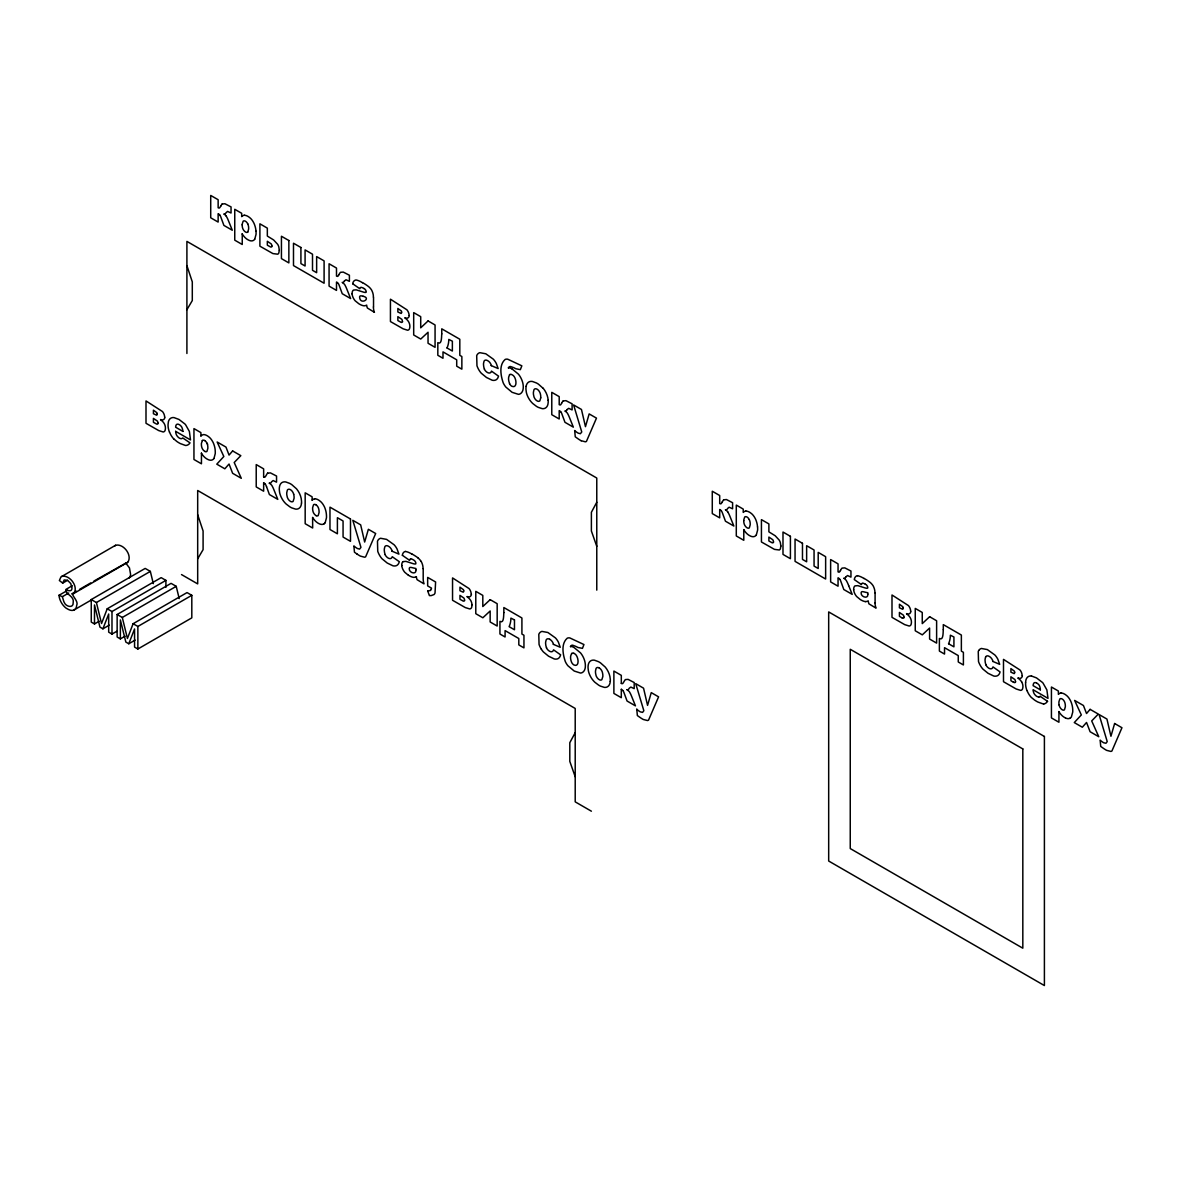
<?xml version="1.0" encoding="UTF-8"?>
<svg xmlns="http://www.w3.org/2000/svg" width="1181" height="1181" viewBox="0 0 1181 1181"><rect width="100%" height="100%" fill="white"/><g stroke="black" fill="none" stroke-linecap="round" stroke-linejoin="round"><path stroke-width="1.5" d="M1025.551 682.662L1025.949 679.887A13.139 7.588 60 0 1 1031.456 675.99M72.292 585.732L65.944 589.393C64.807 594.412 74.595 595.829 73.192 602.561C73.606 608.732 65.723 606.621 64.291 602.487A6.245 3.602 60 0 1 63.818 601.601L62.357 596.685L59.05 595.283L66.977 590.707M526.135 386.32L525.988 387.427A17.685 10.216 60 0 0 525.958 389.346L526.298 392.092A13.006 7.514 60 0 0 528.276 397.554L529.058 398.912A13.892 8.016 60 0 0 532.823 403.562L536.454 406.353A25.495 14.718 60 0 0 538.315 407.371L542.212 408.641A13.404 7.736 60 0 0 545.238 408.139A13.434 7.75 60 0 0 547.925 404.271L548.161 402.618A18.187 10.496 60 0 0 548.191 400.802L548.161 400.241M58.991 595.254A11.825 6.835 60 0 0 66.313 608.304L67.184 608.732A16.874 9.743 60 0 0 68.572 609.514L69.502 609.913A12.445 7.189 60 0 0 74.137 609.942A13.301 7.677 60 0 0 74.728 609.544A11.234 6.481 60 0 0 76.662 605.484C79.216 600.952 69.531 593.91 73.768 593.482L127.696 562.348C132.818 555.557 123.459 543.157 115.561 545.282L60.94 576.948L59.375 580.521L62.696 583.104L64.187 579.945L67.553 580.314L70.742 583.532L71.967 587.725A8.031 4.635 60 0 1 71.952 588.345L71.805 589.142A5.049 2.908 60 0 1 70.491 590.633L70.284 590.677A9.802 5.654 60 0 1 66.476 589.747M165.916 587.326L165.916 580.388L161.162 577.642L107.235 608.776L101.536 623.524L96.399 602.531L91.262 599.549L91.262 622.092L94.495 623.967L99.248 621.221M120.373 638.906L120.373 619.892L125.836 642.065L128.788 643.763L134.56 628.956L134.56 647.099L137.867 649.004L191.809 617.87L191.809 595.327L187.041 592.582L133.113 623.716L127.415 638.478L122.293 617.471L117.14 614.504L117.14 637.031L120.373 638.906L125.127 636.16M94.495 623.967L94.495 604.952L99.957 627.111L102.909 628.823L108.682 614.017L108.682 632.16L111.988 634.064L116.757 631.318M985.604 657.02L985.102 659.146A15.471 8.931 60 0 0 985.072 660.563L985.279 662.511A5.89 3.41 60 0 0 986.046 664.814M596.774 502.265L591.386 512.288L591.386 530.978L596.774 546.345M575.206 732.678L569.803 742.701L569.803 761.391L575.206 776.758M220.758 206.011L220.567 206.38A17.656 10.201 60 0 1 219.518 207.915A2.908 1.683 60 0 1 218.145 207.753L218.145 199.722L210.72 195.441L210.72 217.791L218.145 222.072L218.145 213.672A5.123 2.953 60 0 1 219.755 214.942M561.728 403.105L561.816 402.928A20.653 11.928 60 0 1 563.204 400.89M722.314 501.807L722.108 502.176A17.656 10.201 60 0 1 721.074 503.711A2.908 1.683 60 0 1 719.701 503.549L719.701 495.518L712.276 491.237L712.276 513.587L719.701 517.869L719.701 509.469A5.123 2.953 60 0 1 721.311 510.738M338.917 274.701L339.109 274.346A20.653 11.928 60 0 1 340.497 272.309L343.272 272.088L349.399 275.247L349.399 281.329L346.003 279.764L344.439 280.989M840.459 570.497L840.665 570.143A20.653 11.928 60 0 1 842.038 568.105L844.828 567.884L850.955 571.043L850.955 577.125L847.559 575.56L845.98 576.8M186.908 309.702L192.296 300.565L192.296 281.875L186.908 265.636M197.685 558.805L203.088 549.652L203.088 530.978L197.685 514.724M254.771 239.153L256.041 234.355A26.233 15.146 60 0 0 256.07 232.391L255.997 231.136M213.968 458.464L215.237 453.666A26.233 15.146 60 0 0 215.267 451.703L215.208 450.448A16.741 9.669 60 0 0 213.2 442.609L212.285 440.956A9.389 5.418 60 0 0 209.391 437.339L208.077 436.306A13.36 7.721 60 0 0 206.896 435.568A10.85 6.274 60 0 0 203.531 434.593A14.216 8.208 60 0 0 200.962 436.01M325.188 522.681L326.458 517.869A26.233 15.146 60 0 0 326.487 515.905L326.414 514.665A16.741 9.669 60 0 0 324.421 506.811L323.505 505.158A9.389 5.418 60 0 0 320.612 501.556L319.298 500.523A13.36 7.721 60 0 0 318.117 499.784A10.85 6.274 60 0 0 314.751 498.81M756.327 534.949L757.597 530.151A26.233 15.146 60 0 0 757.626 528.187L757.552 526.933M567.146 409.571L568.711 408.346L572.106 409.91L572.106 403.828L565.979 400.669L563.234 400.92M114.483 546.286L115.561 545.282M247.774 232.052L248.63 229.07A18.601 10.747 60 0 0 248.645 228.036A12.194 7.042 60 0 0 248.482 226.176L248.143 224.818A4.399 2.539 60 0 0 247.744 223.859M222.161 204.018L224.921 203.752L231.048 206.911L231.048 213.008L227.579 211.429L226.088 212.669A14.792 8.547 60 0 1 225.069 214.012A3.144 1.816 60 0 1 223.829 213.968A8.444 4.886 60 0 1 226.132 215.975M202.335 440.528L201.405 443.465A16.578 9.581 60 0 0 201.39 444.145A10.644 6.141 60 0 0 201.626 446.595A5.196 2.997 60 0 0 202.35 448.647A4.576 2.642 60 0 0 204.963 451.452M267.659 473.153L270.419 472.887L276.546 476.046L276.546 482.143L273.151 480.564L271.571 481.804A14.792 8.547 60 0 1 270.567 483.147A3.144 1.816 60 0 1 269.327 483.103M723.717 499.814L726.477 499.548L732.589 502.707L732.589 508.804L729.135 507.225L727.629 508.465A14.792 8.547 60 0 1 726.625 509.808A3.144 1.816 60 0 1 725.385 509.764A8.444 4.886 60 0 1 727.688 511.772M73.768 593.482C78.891 586.691 69.531 574.291 61.619 576.417M324.17 523.729L323.579 524.069A10.599 6.112 60 0 1 319.608 523.936L319.18 523.744A11.234 6.496 60 0 1 312.596 517.381L312.67 528.025L305.17 523.7L305.17 492.817L312.124 496.817L312.124 500.124M403.105 561.61L405.924 561.374L412.951 563.603A30.056 17.361 60 0 0 414.575 563.987C417.365 564.872 415.195 560.355 413.542 559.986A8.282 4.783 60 0 0 410.604 558.849M62.696 583.104L67.45 580.358M62.357 596.685L68.705 593.024M71.657 593.925L76.411 591.179M79.585 589.349L90.701 582.942M93.86 581.111L126.456 562.761M91.262 599.549L145.189 568.415L150.341 571.397L153.323 583.635M74.123 609.927L91.882 599.668M96.399 602.531L150.341 571.397M107.235 608.776L111.988 611.522L165.916 580.388M117.14 614.504L171.068 583.355L176.22 586.337L179.202 598.59M102.909 628.823L109.257 625.162M122.293 617.471L176.22 586.337M133.113 623.716L137.867 626.461L191.809 595.327M128.788 643.763L135.136 640.102M127.696 562.348L126.839 562.687M430.356 590.411L429.943 590.589A16.475 9.507 60 0 1 427.655 590.795M1069.853 718.284L1070.444 717.945A10.599 6.112 60 0 0 1071.388 716.941L1072.732 712.084A26.233 15.146 60 0 0 1072.761 710.121L1072.688 708.88A16.741 9.669 60 0 0 1070.68 701.027L1069.779 699.373A9.389 5.418 60 0 0 1066.886 695.771L1065.572 694.738A13.36 7.721 60 0 0 1064.376 694A10.85 6.274 60 0 0 1061.025 693.026M1031.426 675.99L1036.49 677.894L1042.424 682.426A11.884 6.865 60 0 1 1043.059 683.135L1046.883 689.911L1047.99 698.355L1033.095 689.748A7.322 4.222 60 0 0 1033.995 693.395A5.639 3.263 60 0 0 1038.808 696.967M363.084 296.254C371.971 298.173 360.175 305.687 359.6 297.184A2.731 1.58 60 0 1 360.146 296.018A2.392 1.373 60 0 1 360.382 295.9L361.061 295.855A20.874 12.061 60 0 1 363.084 296.269M491.148 365.579L498.146 368.546L496.3 363.468A11.648 6.732 60 0 0 494.647 360.796A10.909 6.289 60 0 0 493.259 359.127L485.79 353.783L479.84 352.676A15.855 9.153 60 0 0 478.866 353.089A12.829 7.411 60 0 0 477.139 354.758A11.293 6.525 60 0 0 476.696 355.732L476.962 365.726A13.375 7.721 60 0 0 479.279 370.554A12.15 7.012 60 0 0 481.346 373.285L486.469 377.477L492.093 380.193A12.947 7.47 60 0 0 493.717 380.4L494.662 380.312A12.105 6.997 60 0 0 496.611 379.441A13.36 7.721 60 0 0 497.983 377.64L498.53 376.134L491.458 371.129A5.935 3.425 60 0 1 488.417 372.916A5.935 3.425 60 0 1 484.284 369.122M992.704 661.375L999.687 664.342L997.856 659.264A11.648 6.732 60 0 0 996.203 656.592A10.909 6.289 60 0 0 994.815 654.938L987.346 649.58L981.396 648.472A15.855 9.153 60 0 0 980.422 648.886A12.829 7.411 60 0 0 978.68 650.554M391.93 551.158L398.927 554.125L397.082 549.062A11.648 6.732 60 0 0 395.428 546.375A10.909 6.289 60 0 0 394.041 544.721L386.571 539.377L380.622 538.27A15.855 9.153 60 0 0 379.647 538.669A12.829 7.411 60 0 0 377.92 540.352A11.293 6.525 60 0 0 377.477 541.326L377.743 551.306A13.375 7.721 60 0 0 380.061 556.133A12.15 7.012 60 0 0 382.127 558.864L387.25 563.057L392.889 565.773A12.947 7.47 60 0 0 394.498 565.979L395.443 565.906A12.105 6.997 60 0 0 397.392 565.035A13.36 7.721 60 0 0 398.765 563.219L399.311 561.713L392.24 556.709A5.935 3.425 60 0 1 389.199 558.495A5.935 3.425 60 0 1 385.065 554.701M553.254 644.295L560.237 647.262L558.406 642.198A11.648 6.732 60 0 0 556.753 639.511A10.909 6.289 60 0 0 555.365 637.858L547.895 632.499L541.931 631.407A15.855 9.153 60 0 0 540.972 631.805A12.829 7.411 60 0 0 539.23 633.488A11.293 6.525 60 0 0 538.802 634.448L539.053 644.442A13.375 7.721 60 0 0 541.37 649.27M1065.454 717.945L1065.867 718.137A10.599 6.112 60 0 0 1069.853 718.299M581.185 440.72L585.318 441.797A7.617 4.399 60 0 0 586.116 441.576A6.51 3.764 60 0 0 586.455 441.369L596.479 418.133L589.157 413.911L585.466 426.666L581.465 409.467L573.612 404.935L581.761 431.995L580.373 433.693L578.247 433.161A16.829 9.714 60 0 1 574.675 430.534L575.265 436.822L577.863 438.668A35.696 20.608 60 0 0 581.185 440.764M1040.431 689.881L1033.124 685.659A7.839 4.532 60 0 1 1033.906 683.046A4.99 2.879 60 0 1 1036.578 683.002M447.053 347.982L452.367 351.037L452.367 341.206L448.81 339.405A31.223 18.025 60 0 1 447.009 347.937M374.466 312.315L367.394 308.034A9.684 5.595 60 0 1 366.701 305.569L366.686 305.097A13.951 8.06 60 0 1 363.807 305.79A17.685 10.216 60 0 1 358.788 303.709L355.23 300.845A7.662 4.429 60 0 1 353.946 299.133A7.499 4.325 60 0 1 352.115 293.848M948.609 643.778L953.923 646.834L953.923 637.002L950.365 635.201A31.223 18.025 60 0 1 948.564 643.734M901.871 617.781L899.42 616.364L899.42 612.452L903.258 615.05A1.904 1.092 60 0 1 903.716 615.877L903.878 616.571A3.602 2.082 60 0 1 903.908 617.058M1013.357 682.146L1010.921 680.743L1010.921 676.816L1014.759 679.429A1.904 1.092 60 0 1 1015.202 680.256L1015.365 680.935A3.602 2.082 60 0 1 1015.409 681.437M175.615 431.331L190.495 439.923L189.388 431.478L185.579 424.717A11.884 6.865 60 0 0 184.945 424.009L179.01 419.462L173.947 417.572A13.139 7.588 60 0 0 168.455 421.455L168.071 424.245A15.323 8.843 60 0 0 169.444 432.143M181.505 574.571L197.685 583.901L197.685 490.499L575.206 708.452L575.206 801.855L591.386 811.199M512.096 368.93L518.37 374.111A12.209 7.042 60 0 1 520.408 377.049L520.747 377.669A13.67 7.883 60 0 1 523.168 385.109L523.213 385.729A17.464 10.083 60 0 1 523.257 387.56L523.168 388.697A14.364 8.282 60 0 1 520.437 393.686A12.105 6.983 60 0 1 518.4 394.321L512.096 392.313L505.837 387.058A11.869 6.85 60 0 1 504.198 384.696A10.924 6.304 60 0 1 503.18 382.762C500.774 375.632 498.766 364.973 505.158 359.452A10.747 6.215 60 0 1 507.756 359.216L521.84 365.83L520.349 369.638L515.876 368.767A56.939 32.876 60 0 0 513.602 367.616L510.591 366.553A5.241 3.026 60 0 0 508.435 367.97M865.437 584.241C867.031 584.625 869.186 588.906 866.633 588.271A30.056 17.361 60 0 1 864.846 587.858L857.819 585.643L855 585.879A7.662 4.429 60 0 0 853.686 589.806M363.896 288.444C365.475 288.828 367.631 293.095 365.091 292.475A30.056 17.361 60 0 1 363.29 292.061L356.263 289.847L353.444 290.083A7.662 4.429 60 0 0 352.13 294.01M408.434 575.309L404.891 572.386A7.662 4.429 60 0 1 403.607 570.674A7.499 4.325 60 0 1 401.776 565.374M1040.254 696.362L1047.562 701.366M357.061 554.066L354.462 552.221L353.872 545.902A16.829 9.714 60 0 0 357.459 548.53L359.585 549.091L360.958 547.394L352.824 520.319L360.663 524.851L364.663 542.049L368.369 529.295L375.676 533.517L365.652 556.768A6.51 3.764 60 0 1 365.313 556.974A7.617 4.399 60 0 1 364.516 557.196L360.382 556.103A35.696 20.608 60 0 1 357.061 554.051M352.735 283.794L359.836 288.755A4.931 2.849 60 0 1 360.928 287.337A8.282 4.783 60 0 1 363.881 288.548M402.396 555.321L409.482 560.281M125.585 562.791L129.467 567.928L130.589 574.335A11.234 6.481 60 0 1 129.63 577.391M173.74 438.86L176.973 441.561A31.607 18.246 60 0 0 179.232 442.978A40.124 23.162 60 0 0 180.294 443.569L185.402 445.429A10.718 6.185 60 0 0 186.318 445.414A15.279 8.828 60 0 0 190.008 442.86L182.76 437.944A7.16 4.133 60 0 1 181.372 438.668A5.639 3.263 60 0 1 176.5 435.007A7.322 4.222 60 0 1 175.689 431.375M543.186 388.372L538.433 384.165A26.071 15.043 60 0 0 536.395 382.939L532.454 381.493A13.818 7.972 60 0 0 528.926 381.935A14.438 8.341 60 0 0 528.232 382.408A13.434 7.75 60 0 0 526.121 386.32M721.458 510.974L721.532 511.093A6.968 4.015 60 0 1 722.58 513.381L725.459 521.205L733.844 526.032L730.316 517.278A41.365 23.886 60 0 0 729.002 514.163L727.998 512.274A2.657 1.535 60 0 0 727.673 511.816M623.066 690.811L623.14 690.915A6.968 4.015 60 0 1 624.188 693.217L627.067 701.027L635.452 705.869L631.924 697.115A41.365 23.886 60 0 0 630.61 694L629.606 692.11A2.657 1.535 60 0 0 629.281 691.653A8.444 4.886 60 0 0 626.993 689.704M219.902 215.178L219.991 215.296A6.968 4.015 60 0 1 221.024 217.584L223.903 225.409L232.288 230.236L228.76 221.482A41.365 23.886 60 0 0 227.446 218.367L226.457 216.477A2.657 1.535 60 0 0 226.117 216.02M265.4 484.313L265.489 484.431A6.968 4.015 60 0 1 266.522 486.72M848.667 585.614L852.195 594.368L843.81 589.526L840.961 581.716A6.968 4.015 60 0 0 839.927 579.399M427.655 590.84L429.397 595.578A25.967 14.999 60 0 0 431.316 595.564L434.003 594.545A9.227 5.329 60 0 0 435.036 592.936L435.597 581.982L427.655 577.391L427.655 585.909L431.449 588.094A5.684 3.277 60 0 1 430.371 590.426M266.566 486.72L269.401 494.544L277.786 499.371L274.258 490.617A41.365 23.886 60 0 0 272.944 487.502L271.955 485.612A2.657 1.535 60 0 0 271.615 485.155A8.444 4.886 60 0 0 269.327 483.206M207.339 444.13L207.679 445.488A12.194 7.042 60 0 1 207.841 447.348A18.601 10.747 60 0 1 207.841 448.381L206.97 451.363A3.986 2.303 60 0 1 204.963 451.467M293.685 494.278L293.995 495.828A13.611 7.854 60 0 1 294.084 497.201A17.995 10.393 60 0 1 294.069 498.308L293.065 501.497A4.886 2.82 60 0 1 287.337 497.393L286.806 494.839A15.545 8.976 60 0 1 286.762 492.698L287.337 490.174A5.064 2.923 60 0 1 287.795 489.613A4.99 2.879 60 0 1 290.482 489.702A4.768 2.761 60 0 1 293.05 492.625A5.359 3.1 60 0 1 293.685 494.278M416.406 577.125L416.347 576.638A13.951 8.06 60 0 1 413.468 577.332A17.685 10.216 60 0 1 408.449 575.25M636.78 709.235L637.356 715.553L639.969 717.398A35.696 20.608 60 0 0 643.276 719.48L647.424 720.528A7.617 4.399 60 0 0 648.221 720.292A6.51 3.764 60 0 0 648.561 720.1L658.585 696.849L651.262 692.627L647.557 705.382L643.556 688.183L635.718 683.651L643.852 710.726L642.582 712.379L640.353 711.877A16.829 9.714 60 0 1 636.766 709.25M1058.929 711.553L1058.929 722.241L1051.43 717.915L1051.43 687.017L1058.383 691.033L1058.383 694.339A14.216 8.208 60 0 1 1060.981 692.937M1018.096 678.16L1018.096 678.248A8.297 4.798 60 0 1 1021.668 681.924M906.609 613.795L906.609 613.884A8.297 4.798 60 0 1 910.167 617.56A6.436 3.72 60 0 1 911.407 621.87A10.629 6.126 60 0 1 911.392 622.933L911.082 624.469A6.185 3.573 60 0 1 909.828 625.841A5.92 3.41 60 0 1 909.104 626.004L904.72 624.631L891.995 617.353L891.995 594.988L908.455 605.587A6.746 3.897 60 0 1 909.104 606.488A5.743 3.322 60 0 1 910.581 610.533A7.352 4.237 60 0 1 910.61 611.168M875.091 592.936L875.091 602.827M743.794 529.619L743.794 540.293L736.294 535.967L736.294 505.084L743.248 509.1L743.248 512.406A14.216 8.208 60 0 1 745.846 511.004M621.309 683.415L621.309 675.355L613.884 671.059L613.884 693.424L621.309 697.705L621.309 689.305M596.774 590.131L596.774 478.039L186.908 241.396L186.908 353.488M423.197 568.681L423.197 578.557A14.954 8.636 60 0 0 423.979 583.857L417.1 579.694A9.684 5.595 60 0 1 416.362 577.11M405.053 317.999L405.053 318.088A8.297 4.798 60 0 1 408.611 321.763A6.436 3.72 60 0 1 409.851 326.074A10.629 6.126 60 0 1 409.851 327.137L409.527 328.672A6.185 3.573 60 0 1 408.272 330.045A5.92 3.41 60 0 1 407.548 330.208L403.164 328.835L390.439 321.557L390.439 299.192L406.899 309.791A6.746 3.897 60 0 1 407.548 310.692A5.743 3.322 60 0 1 409.039 314.736A7.352 4.237 60 0 1 409.054 315.371M373.536 297.14L373.536 307.03M263.643 476.932L263.643 468.857L256.218 464.576L256.218 486.926L263.643 491.207L263.643 482.808M242.238 233.823L242.238 244.497L234.753 240.171L234.753 209.288L241.692 213.303L241.692 216.61A14.216 8.208 60 0 1 244.29 215.208M201.449 453.135L201.449 463.808L193.95 459.483L193.95 428.6L200.903 432.615L200.903 435.922M160.616 419.742L160.616 419.831A8.297 4.798 60 0 1 164.174 423.507A6.436 3.72 60 0 1 165.399 427.817A10.629 6.126 60 0 1 165.399 428.88L165.089 430.415A6.185 3.573 60 0 1 163.834 431.788A5.92 3.41 60 0 1 163.111 431.951L158.726 430.578L146.001 423.285L146.001 400.935L162.461 411.534A6.746 3.897 60 0 1 163.111 412.435A5.743 3.322 60 0 1 164.587 416.48A7.352 4.237 60 0 1 164.617 417.114M137.867 626.461L137.867 649.004M111.988 611.522L111.988 634.064M129.423 577.686A11.234 6.481 60 0 1 129.187 577.952M722.359 501.851A20.653 11.928 60 0 1 723.687 499.784M743.735 529.649A11.234 6.496 60 0 0 750.319 535.982L750.732 536.189A10.599 6.112 60 0 0 754.718 536.351L755.309 535.997A10.599 6.112 60 0 0 756.253 535.008M757.508 526.918A16.741 9.669 60 0 0 755.545 519.094L754.644 517.44A9.389 5.418 60 0 0 751.751 513.824L750.437 512.79A13.36 7.721 60 0 0 749.241 512.052A10.85 6.274 60 0 0 745.89 511.078M743.764 520.644A10.644 6.141 60 0 0 743.971 523.08A5.196 2.997 60 0 0 744.694 525.132A4.576 2.642 60 0 0 747.322 527.937A3.986 2.303 60 0 0 749.33 527.848L750.186 524.866A18.601 10.747 60 0 0 750.201 523.833A12.194 7.042 60 0 0 750.038 521.972L749.684 520.614A4.399 2.539 60 0 0 749.285 519.655M743.75 520.629A16.578 9.581 60 0 1 743.764 519.935L744.694 517.012A4.414 2.554 60 0 1 747.071 517.057A4.119 2.377 60 0 1 749.285 519.655M773.644 541.931A2.849 1.653 60 0 1 771.326 542.33L768.89 541.001L768.89 537.089L772.714 539.687A1.904 1.092 60 0 1 773.171 540.514L773.334 541.208A3.558 2.052 60 0 1 773.378 541.695M848.667 585.614A41.365 23.886 60 0 0 847.353 582.499L846.349 580.594A2.657 1.535 60 0 0 846.024 580.151A8.444 4.886 60 0 0 843.736 578.188A3.144 1.816 60 0 0 844.976 578.144A14.792 8.547 60 0 0 845.95 576.756M840.429 570.467A17.656 10.201 60 0 1 839.425 572.047A2.908 1.683 60 0 1 838.052 571.87L838.052 563.854L830.627 559.558L830.627 581.908L838.052 586.204L838.052 577.789A5.123 2.953 60 0 1 839.661 579.074M865.437 584.344A8.282 4.783 60 0 0 862.499 583.104A4.931 2.849 60 0 0 861.451 584.595L854.291 579.591A10.408 6.008 60 0 1 857.48 575.634M853.671 589.644A7.499 4.325 60 0 0 855.487 594.929A7.662 4.429 60 0 0 856.786 596.641L860.329 599.564A17.685 10.216 60 0 0 865.363 601.601M865.363 601.587A13.951 8.06 60 0 0 868.212 600.849L868.301 601.38A9.684 5.595 60 0 0 868.906 603.831L876.022 608.126A14.954 8.636 60 0 1 874.959 602.753M874.914 592.832A10.112 5.846 60 0 0 873.099 585.732A9.891 5.713 60 0 0 869.659 582.041A47.048 27.163 60 0 0 864.049 578.395M857.568 575.767A23.044 13.301 60 0 1 864.034 578.542M910.876 611.374A6.761 3.897 60 0 1 906.595 613.589M904.174 617.294A2.834 1.639 60 0 1 901.885 617.707M985.84 664.918A5.935 3.425 60 0 0 989.973 668.712A5.935 3.425 60 0 0 993 666.911L1000.071 671.93L999.539 673.436A13.36 7.721 60 0 1 998.166 675.237A12.105 6.997 60 0 1 996.203 676.108L995.258 676.196A12.947 7.47 60 0 1 993.649 675.99L988.025 673.273L982.902 669.081A12.15 7.012 60 0 1 980.835 666.35A13.375 7.721 60 0 1 978.503 661.522L978.252 651.528A11.293 6.525 60 0 1 978.695 650.569M985.604 657.02A5.551 3.203 60 0 1 989.309 656.444A5.211 3.012 60 0 1 992.955 661.419M1022.362 675.739A6.761 3.897 60 0 1 1018.081 677.968M1022.096 675.547A7.352 4.237 60 0 0 1022.067 674.897A5.743 3.322 60 0 0 1020.62 670.852A6.746 3.897 60 0 0 1019.941 669.967L1003.496 659.367L1003.496 681.717L1016.221 689.01L1020.591 690.368A5.92 3.41 60 0 0 1021.314 690.206A6.185 3.573 60 0 0 1022.569 688.848L1022.894 687.312A10.629 6.126 60 0 0 1022.908 686.25A6.436 3.72 60 0 0 1021.668 681.939M1015.675 681.658A2.834 1.639 60 0 1 1013.372 682.087M1026.924 690.56A15.323 8.843 60 0 1 1025.625 682.707M1027.042 690.56A12.607 7.278 60 0 0 1031.205 697.336L1034.467 699.979A31.607 18.246 60 0 0 1036.711 701.396A40.124 23.162 60 0 0 1037.789 702.001L1042.897 703.846A10.718 6.185 60 0 0 1043.812 703.846M1047.503 701.293A15.279 8.828 60 0 1 1043.856 703.95M1040.225 696.318A7.16 4.133 60 0 1 1038.867 697.1M1040.299 689.807A7.514 4.34 60 0 0 1039.295 685.408A5.034 2.908 60 0 0 1036.593 683.076M1065.454 717.915A11.234 6.496 60 0 1 1058.87 711.597M1059.106 705.013A10.644 6.141 60 0 1 1058.899 702.577A16.578 9.581 60 0 1 1058.899 701.883L1059.829 698.945A4.414 2.554 60 0 1 1062.206 699.004A4.119 2.377 60 0 1 1064.421 701.588A4.399 2.539 60 0 1 1064.819 702.547L1065.159 703.906A12.194 7.042 60 0 1 1065.336 705.766A18.601 10.747 60 0 1 1065.321 706.814L1064.465 709.781A3.986 2.303 60 0 1 1062.457 709.899A4.576 2.642 60 0 1 1059.829 707.079A5.196 2.997 60 0 1 1059.136 705.027M164.882 417.321A6.761 3.897 60 0 1 160.601 419.535M158.18 423.226A2.834 1.639 60 0 1 155.877 423.654L153.427 422.311L153.427 418.399L157.265 420.997A1.904 1.092 60 0 1 157.723 421.824L157.885 422.518A3.602 2.082 60 0 1 157.914 423.005M173.71 438.904A12.607 7.278 60 0 1 169.547 432.128M201.375 453.179A11.234 6.496 60 0 0 207.959 459.498L208.387 459.704A10.599 6.112 60 0 0 212.373 459.867L212.964 459.512A10.599 6.112 60 0 0 213.909 458.523M202.335 440.513A4.414 2.554 60 0 1 204.712 440.572M207.162 443.333A4.414 2.554 60 0 1 207.561 444.292M204.712 440.557A4.119 2.377 60 0 1 206.926 443.17M267.644 473.123A20.653 11.928 60 0 0 266.301 475.19L266.065 475.515A17.656 10.201 60 0 1 265.016 477.05A2.908 1.683 60 0 1 263.643 476.888M263.643 482.837A5.123 2.953 60 0 1 265.253 484.077M312.183 500.213A14.216 8.208 60 0 1 314.722 498.736M325.129 522.725A10.599 6.112 60 0 1 324.125 523.774M316.183 515.654A4.576 2.642 60 0 1 313.555 512.864A5.196 2.997 60 0 1 312.862 510.812A10.644 6.141 60 0 1 312.625 508.361A16.578 9.581 60 0 1 312.625 507.668L313.555 504.73A4.414 2.554 60 0 1 315.932 504.789M316.183 515.684A3.986 2.303 60 0 0 318.191 515.566L319.062 512.598A18.601 10.747 60 0 0 319.062 511.565A12.194 7.042 60 0 0 318.9 509.69L318.56 508.332A4.399 2.539 60 0 0 318.161 507.372A4.119 2.377 60 0 0 315.932 504.774M385.272 554.598A5.89 3.41 60 0 1 384.519 552.309L384.297 550.361A15.471 8.931 60 0 1 384.327 548.929L384.829 546.818A5.551 3.203 60 0 1 385.434 546.05A5.521 3.189 60 0 1 388.416 546.242A5.211 3.012 60 0 1 392.181 551.202M409.556 560.34A4.931 2.849 60 0 1 410.589 558.879M401.791 565.551A7.662 4.429 60 0 1 402.972 561.684M421.204 561.477A10.112 5.846 60 0 1 423.019 568.578M417.764 557.772A9.891 5.713 60 0 1 421.174 561.477M412.154 554.125A47.048 27.163 60 0 1 417.779 557.698M405.674 551.512A23.044 13.301 60 0 1 412.139 554.273M402.337 555.277A10.408 6.008 60 0 1 405.585 551.379M467.159 596.877A8.297 4.798 60 0 1 470.717 600.479A6.436 3.72 60 0 1 471.942 604.79M471.426 594.294A6.761 3.897 60 0 1 467.145 596.523M471.16 594.102A7.352 4.237 60 0 0 471.13 593.452A5.743 3.322 60 0 0 469.669 589.408A6.746 3.897 60 0 0 468.99 588.522L452.544 577.922L452.544 600.273L465.27 607.565L469.654 608.924A5.92 3.41 60 0 0 470.378 608.761A6.185 3.573 60 0 0 471.632 607.403L471.942 605.868A10.629 6.126 60 0 0 471.972 604.805M464.724 600.214A2.834 1.639 60 0 1 462.421 600.642L459.97 599.298L459.97 595.372L463.808 597.985A1.904 1.092 60 0 1 464.266 598.811L464.428 599.49A3.602 2.082 60 0 1 464.458 599.992M546.39 647.838A5.935 3.425 60 0 0 550.523 651.632A5.935 3.425 60 0 0 553.549 649.845L560.621 654.85L560.074 656.356A13.36 7.721 60 0 1 558.716 658.171A12.105 6.997 60 0 1 556.753 659.042L555.808 659.116A12.947 7.47 60 0 1 554.199 658.909L548.56 656.193L543.452 652.001A12.15 7.012 60 0 1 541.37 649.27M546.596 647.734A5.89 3.41 60 0 1 545.843 645.446L545.607 643.497A15.471 8.931 60 0 1 545.652 642.065L546.153 639.954A5.551 3.203 60 0 1 549.859 639.364M549.726 639.32A5.211 3.012 60 0 1 553.505 644.339M570.526 646.686A5.241 3.026 60 0 1 572.682 645.21L575.708 646.347A56.939 32.876 60 0 1 577.981 647.498L582.454 648.354L583.945 644.546L569.862 637.947A10.747 6.215 60 0 0 567.264 638.183C560.872 643.689 562.865 654.348 565.286 661.478A10.924 6.304 60 0 0 566.29 663.427A11.869 6.85 60 0 0 567.943 665.789L574.202 671.029L580.491 673.037A12.105 6.983 60 0 0 582.528 672.402A14.364 8.282 60 0 0 585.289 667.427L585.348 666.291A17.464 10.083 60 0 0 585.318 664.445L585.259 663.825A13.67 7.883 60 0 0 582.868 656.385L582.513 655.765A12.209 7.042 60 0 0 580.476 652.842L574.202 647.646A8.931 5.152 60 0 0 570.482 646.553M573.863 653.344A6.23 3.587 60 0 1 574.306 653.565C578.601 655.175 580.181 667.944 573.804 664.903A4.473 2.583 60 0 1 571.604 662.334A9.537 5.506 60 0 1 571.707 653.846M571.501 653.565A4.503 2.598 60 0 1 573.863 653.329M599.225 667.929A4.768 2.761 60 0 1 601.808 670.882A5.359 3.1 60 0 1 602.428 672.52L602.738 674.085A13.611 7.854 60 0 1 602.841 675.458A17.995 10.393 60 0 1 602.827 676.565L601.808 679.754A4.886 2.82 60 0 1 596.523 676.683A4.975 2.879 60 0 1 596.08 675.606L595.549 673.096A15.545 8.976 60 0 1 595.504 670.956L596.08 668.416A5.064 2.923 60 0 1 599.298 667.974M626.993 689.601A3.144 1.816 60 0 0 628.233 689.645A14.792 8.547 60 0 0 629.207 688.272L630.816 687.062L634.197 688.641L634.197 682.544L628.085 679.385L625.413 679.577A20.653 11.928 60 0 0 623.967 681.688L623.716 682.013A17.656 10.201 60 0 1 622.682 683.548A2.908 1.683 60 0 1 621.309 683.386M621.309 689.32A5.123 2.953 60 0 1 622.918 690.575M561.078 412.184A6.968 4.015 60 0 1 562.082 414.487L564.976 422.311L573.346 427.153L569.818 418.399A41.365 23.886 60 0 0 568.504 415.284L567.515 413.38A2.657 1.535 60 0 0 567.175 412.922A8.444 4.886 60 0 0 564.902 410.973A3.144 1.816 60 0 0 566.127 410.929A14.792 8.547 60 0 0 567.116 409.541M561.58 403.252A17.656 10.201 60 0 1 560.591 404.832A2.908 1.683 60 0 1 559.204 404.655L559.204 396.624L551.778 392.343L551.778 414.693L559.204 418.989L559.204 410.575A5.123 2.953 60 0 1 560.813 411.859M543.23 388.298A13.522 7.809 60 0 1 548.132 400.226M509.395 374.835A4.503 2.598 60 0 1 511.757 374.598A6.23 3.587 60 0 1 512.214 374.849C516.525 376.503 518.06 389.14 511.698 386.187A4.473 2.583 60 0 1 509.513 383.618M509.616 383.589A9.537 5.506 60 0 1 509.601 375.13M508.376 367.822A8.931 5.152 60 0 1 512.096 369.018M484.49 369.018A5.89 3.41 60 0 1 483.738 366.715L483.516 364.767A15.471 8.931 60 0 1 483.546 363.349L484.048 361.224A5.551 3.203 60 0 1 484.653 360.456A5.521 3.189 60 0 1 487.635 360.663A5.211 3.012 60 0 1 491.399 365.623M402.618 321.498A2.834 1.639 60 0 1 400.329 321.911L397.864 320.568L397.864 316.656L401.717 319.254A1.904 1.092 60 0 1 402.16 320.081L402.322 320.774A3.602 2.082 60 0 1 402.352 321.262M409.32 315.578A6.761 3.897 60 0 1 405.039 317.792M374.333 312.315A14.954 8.636 60 0 1 373.403 306.957M373.358 297.036A10.112 5.846 60 0 0 371.543 289.936A9.891 5.713 60 0 0 368.103 286.245A47.048 27.163 60 0 0 362.493 282.599M362.478 282.746A23.044 13.301 60 0 0 356.012 279.971A10.408 6.008 60 0 0 352.676 283.75M338.371 283.602A6.968 4.015 60 0 1 339.375 285.92L342.254 293.729L350.639 298.572L347.111 289.817A41.365 23.886 60 0 0 345.797 286.703L344.808 284.798A2.657 1.535 60 0 0 344.468 284.341A8.444 4.886 60 0 0 342.18 282.392A3.144 1.816 60 0 0 343.42 282.348A14.792 8.547 60 0 0 344.409 280.96M338.873 274.671A17.656 10.201 60 0 1 337.884 276.251A2.908 1.683 60 0 1 336.496 276.074L336.496 268.057L329.071 263.762L329.071 286.112L336.496 290.408L336.496 281.993A5.123 2.953 60 0 1 338.106 283.278M272.088 246.135A2.849 1.653 60 0 1 269.77 246.534L267.334 245.205L267.334 241.293L271.172 243.891A1.904 1.092 60 0 1 271.615 244.718L271.792 245.412A3.558 2.052 60 0 1 271.822 245.899M242.208 224.848A10.644 6.141 60 0 0 242.415 227.283A5.196 2.997 60 0 0 243.138 229.335A4.576 2.642 60 0 0 245.766 232.14A3.986 2.303 60 0 0 247.774 232.052M242.194 224.833A16.578 9.581 60 0 1 242.208 224.139L243.138 221.216A4.414 2.554 60 0 1 245.515 221.26A4.119 2.377 60 0 1 247.73 223.859M242.179 233.853A11.234 6.496 60 0 0 248.763 240.186L249.191 240.393A10.599 6.112 60 0 0 253.162 240.555L253.753 240.201A10.599 6.112 60 0 0 254.697 239.212M255.967 231.122A16.741 9.669 60 0 0 253.989 223.298L253.088 221.644A9.389 5.418 60 0 0 250.195 218.027L248.881 216.994A13.36 7.721 60 0 0 247.685 216.256A10.85 6.274 60 0 0 244.334 215.282M220.803 206.055A20.653 11.928 60 0 1 222.146 203.988M415.933 569.877C416.583 575.206 408.862 572.696 409.246 568.725A2.731 1.58 60 0 1 409.807 567.559A2.392 1.373 60 0 1 410.043 567.441L410.722 567.397A20.874 12.061 60 0 1 412.745 567.81L415.933 568.519L415.933 569.877M441.753 333.869C441.473 336.659 441.93 345.206 437.826 342.652L437.826 355.289L442.993 358.271L442.993 351.879L456.707 359.806L456.707 366.184L461.86 369.166L461.86 356.514L459.808 355.348L459.808 339.242L441.753 328.82L441.753 333.869M503.844 612.599C503.564 615.375 504.036 623.922 499.932 621.368L499.932 634.005L505.084 636.987L505.084 630.61L518.813 638.522L518.813 644.915L523.951 647.882L523.951 635.245L521.913 634.064L521.913 617.973L503.844 607.536L503.844 612.599M867.828 594.146C868.478 599.446 860.742 596.966 861.141 592.98A2.731 1.58 60 0 1 861.702 591.814A2.392 1.373 60 0 1 861.938 591.696L862.617 591.651A20.874 12.061 60 0 1 864.64 592.065L867.828 592.773L867.828 594.146M943.294 629.665C943.029 632.455 943.486 641.003 939.382 638.449L939.382 651.085L944.534 654.067L944.534 647.675L958.263 655.603L958.263 661.98L963.401 664.962L963.401 652.311L961.364 651.144L961.364 635.038L943.294 624.616L943.294 629.665M157.162 413.94L156.984 414.871A1.801 1.048 60 0 1 156.586 415.181L153.427 413.734L153.427 410.191L156.793 412.641A1.521 0.886 60 0 1 157.103 413.365L157.162 413.94M401.614 312.197L401.422 313.127A1.801 1.048 60 0 1 401.023 313.437L397.864 311.991L397.864 308.462L401.23 310.898A1.521 0.886 60 0 1 401.54 311.622L401.614 312.197M463.705 590.913L463.587 591.711A1.801 1.048 60 0 1 463.114 592.168L459.97 590.721L459.97 587.178L463.336 589.614A1.521 0.886 60 0 1 463.646 590.338L463.705 590.913M903.17 607.994L902.978 608.924A1.801 1.048 60 0 1 902.579 609.234L899.42 607.787L899.42 604.259L902.786 606.694A1.521 0.886 60 0 1 903.096 607.418L903.17 607.994M1014.656 672.358L1014.479 673.288A1.801 1.048 60 0 1 1014.066 673.613L1010.921 672.166L1010.921 668.623L1014.272 671.059A1.521 0.886 60 0 1 1014.582 671.782L1014.656 672.358M279.321 250.224L278.79 253.059A6.82 3.942 60 0 1 277.712 254.195L272.9 253.575L259.894 246.179L259.894 223.814L267.334 228.125L267.334 236.067L273.638 239.964L277.668 244.319A6.909 3.986 60 0 1 278.775 246.755L279.321 250.224M780.877 546.021L780.346 548.855A6.82 3.942 60 0 1 779.268 549.992L774.456 549.372L761.435 541.976L761.435 519.625L768.89 523.921L768.89 531.863L775.194 535.761L779.224 540.116A6.909 3.986 60 0 1 780.331 542.551L780.877 546.021M540.721 397.835L539.835 400.92A4.886 2.82 60 0 1 533.989 396.919L533.458 394.365A15.545 8.976 60 0 1 533.413 392.225L533.989 389.7A5.064 2.923 60 0 1 537.207 389.258A4.768 2.761 60 0 1 539.702 392.166A5.359 3.1 60 0 1 540.337 393.804L540.647 395.369A13.611 7.854 60 0 1 540.736 396.727A17.995 10.393 60 0 1 540.721 397.835M301.509 503.076L301.258 504.73A13.434 7.75 60 0 1 298.586 508.598A13.404 7.736 60 0 1 295.56 509.1L291.663 507.845A25.495 14.718 60 0 1 289.817 506.811L286.171 504.036A13.892 8.016 60 0 1 282.392 499.386L281.639 498.013A13.006 7.514 60 0 1 279.631 492.551L279.306 489.805A17.685 10.216 60 0 1 279.336 487.901L279.484 486.779A13.434 7.75 60 0 1 281.58 482.852A14.438 8.341 60 0 1 282.289 482.409A13.818 7.972 60 0 1 285.802 481.966L289.744 483.413A26.071 15.043 60 0 1 291.781 484.638L296.534 488.845A13.522 7.809 60 0 1 301.48 500.685L301.539 501.275A18.187 10.496 60 0 1 301.509 503.076M610.252 681.334L610.016 682.987A13.434 7.75 60 0 1 607.344 686.855A13.404 7.736 60 0 1 604.303 687.357L600.406 686.102A25.495 14.718 60 0 1 598.56 685.069L594.914 682.293A13.892 8.016 60 0 1 591.15 677.643L590.382 676.27A13.006 7.514 60 0 1 588.389 670.808L588.064 668.062A17.685 10.216 60 0 1 588.094 666.158L588.227 665.036A13.434 7.75 60 0 1 590.323 661.109A14.438 8.341 60 0 1 591.031 660.666A13.818 7.972 60 0 1 594.56 660.223L598.487 661.67A26.071 15.043 60 0 1 600.524 662.895L605.277 667.103A13.522 7.809 60 0 1 610.237 678.942L610.297 679.533A18.187 10.496 60 0 1 610.252 681.334M1114.628 723.51L1110.937 736.265L1106.937 719.067L1099.083 714.535L1107.232 741.609L1105.947 743.262L1103.718 742.76A16.829 9.714 60 0 1 1100.146 740.133L1100.736 746.436L1103.334 748.282A35.696 20.608 60 0 0 1106.656 750.363L1110.79 751.411A7.617 4.399 60 0 0 1111.587 751.19A6.51 3.764 60 0 0 1111.926 750.983L1121.95 727.732L1114.628 723.51M232.627 450.935L229.055 455.098L225.97 447.082L217.156 442.004L223.829 456.516L216.787 464.163L224.833 468.798L229.055 464.03L232.627 473.301L241.293 478.305L234.207 462.509L240.821 455.659L232.627 450.935M1090.107 709.353L1086.535 713.531L1083.449 705.515L1074.636 700.422L1081.324 714.933L1074.282 722.58L1082.327 727.23L1086.535 722.462L1090.107 731.733L1098.773 736.737L1091.702 720.927L1098.3 714.077L1090.107 709.353M428.083 320.922L420.716 327.816L420.716 316.67L413.69 312.611L413.69 334.976L420.746 339.05L428.039 332.26L428.039 343.258L435.066 347.317L435.066 324.967L428.083 320.922M490.189 599.653L482.808 606.532L482.808 595.401L475.781 591.341L475.781 613.692L482.852 617.766L490.145 610.99L490.145 621.974L497.171 626.033L497.171 603.683L490.189 599.653M929.639 616.718L922.258 623.612L922.258 612.467L915.245 608.407L915.245 630.772L922.302 634.847L929.595 628.056L929.595 639.054L936.622 643.114L936.622 620.763L929.639 616.718M288.858 240.525L281.432 236.244L281.432 258.609L288.858 262.905L288.858 240.525M300.919 247.508L293.493 243.227L293.493 265.577L324.096 283.233L324.096 260.883L316.641 256.587L316.641 272.693L312.507 270.301L312.507 254.195L305.082 249.914L305.082 266.005L300.919 263.599L300.919 247.508M790.414 536.322L782.988 532.04L782.988 554.406L790.414 558.702L790.414 536.322M802.475 543.304L795.049 539.023L795.049 561.374L825.637 579.03L825.637 556.679L818.197 552.383L818.197 568.489L814.063 566.098L814.063 549.992L806.638 545.711L806.638 561.802L802.475 559.395L802.475 543.304M1044.403 736.472L828.678 611.92L828.678 861.023L1044.403 985.559L1044.403 736.472M1022.82 748.931L850.246 649.284L850.246 848.563L1022.82 948.195L1022.82 748.931M350.491 518.99L329.971 507.151L329.971 529.501L337.397 533.797L337.397 517.706L343.066 520.969L343.066 537.06L350.491 541.341L350.491 518.99M514.473 619.922L510.915 618.121A31.223 18.025 60 0 1 509.114 626.653L514.473 629.768L514.473 619.922M182.952 431.449L175.629 427.227A7.839 4.532 60 0 1 176.412 424.629A4.99 2.879 60 0 1 179.099 424.57A5.034 2.908 60 0 1 181.697 426.991A7.514 4.34 60 0 1 182.819 431.375"/></g></svg>
